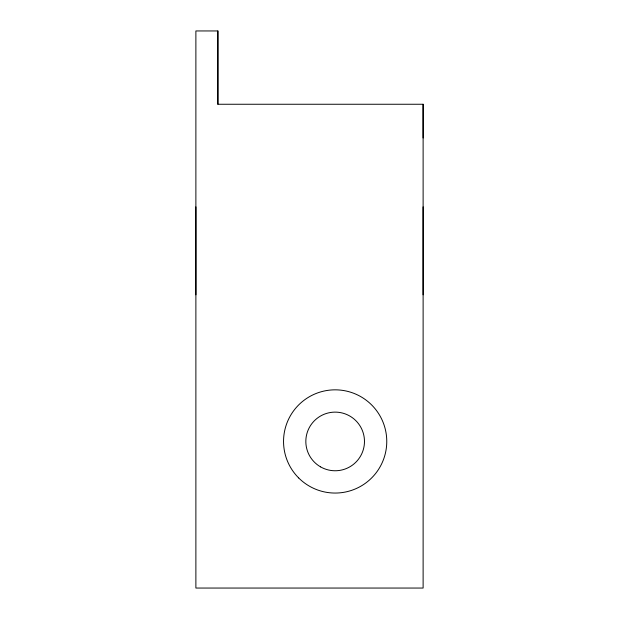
<?xml version="1.0" encoding="UTF-8"?>
<svg xmlns="http://www.w3.org/2000/svg" width="619" height="619" viewBox="0 0 619 619"><rect width="100%" height="100%" fill="white"/><g stroke="black" fill="none" stroke-linecap="round" stroke-linejoin="round"><path stroke-width="0.93" d="M195.883 294.837L195.883 206.878M217.873 104.255L217.873 30.95L195.883 30.95L195.883 588.05L423.117 588.05L423.117 104.255L217.873 104.255L217.873 30.95M423.117 294.837L423.117 206.878M423.117 137.975L423.117 104.255M320.495 466.834A29.317 29.317 0 0 0 364.475 441.448A29.317 29.317 0 0 0 320.495 416.053A29.317 29.317 0 0 0 320.495 466.834M298.668 477.938A51.601 51.601 0 0 0 385.003 454.803A51.601 51.601 0 0 0 321.803 391.595A51.601 51.601 0 0 0 298.668 477.938"/></g></svg>
